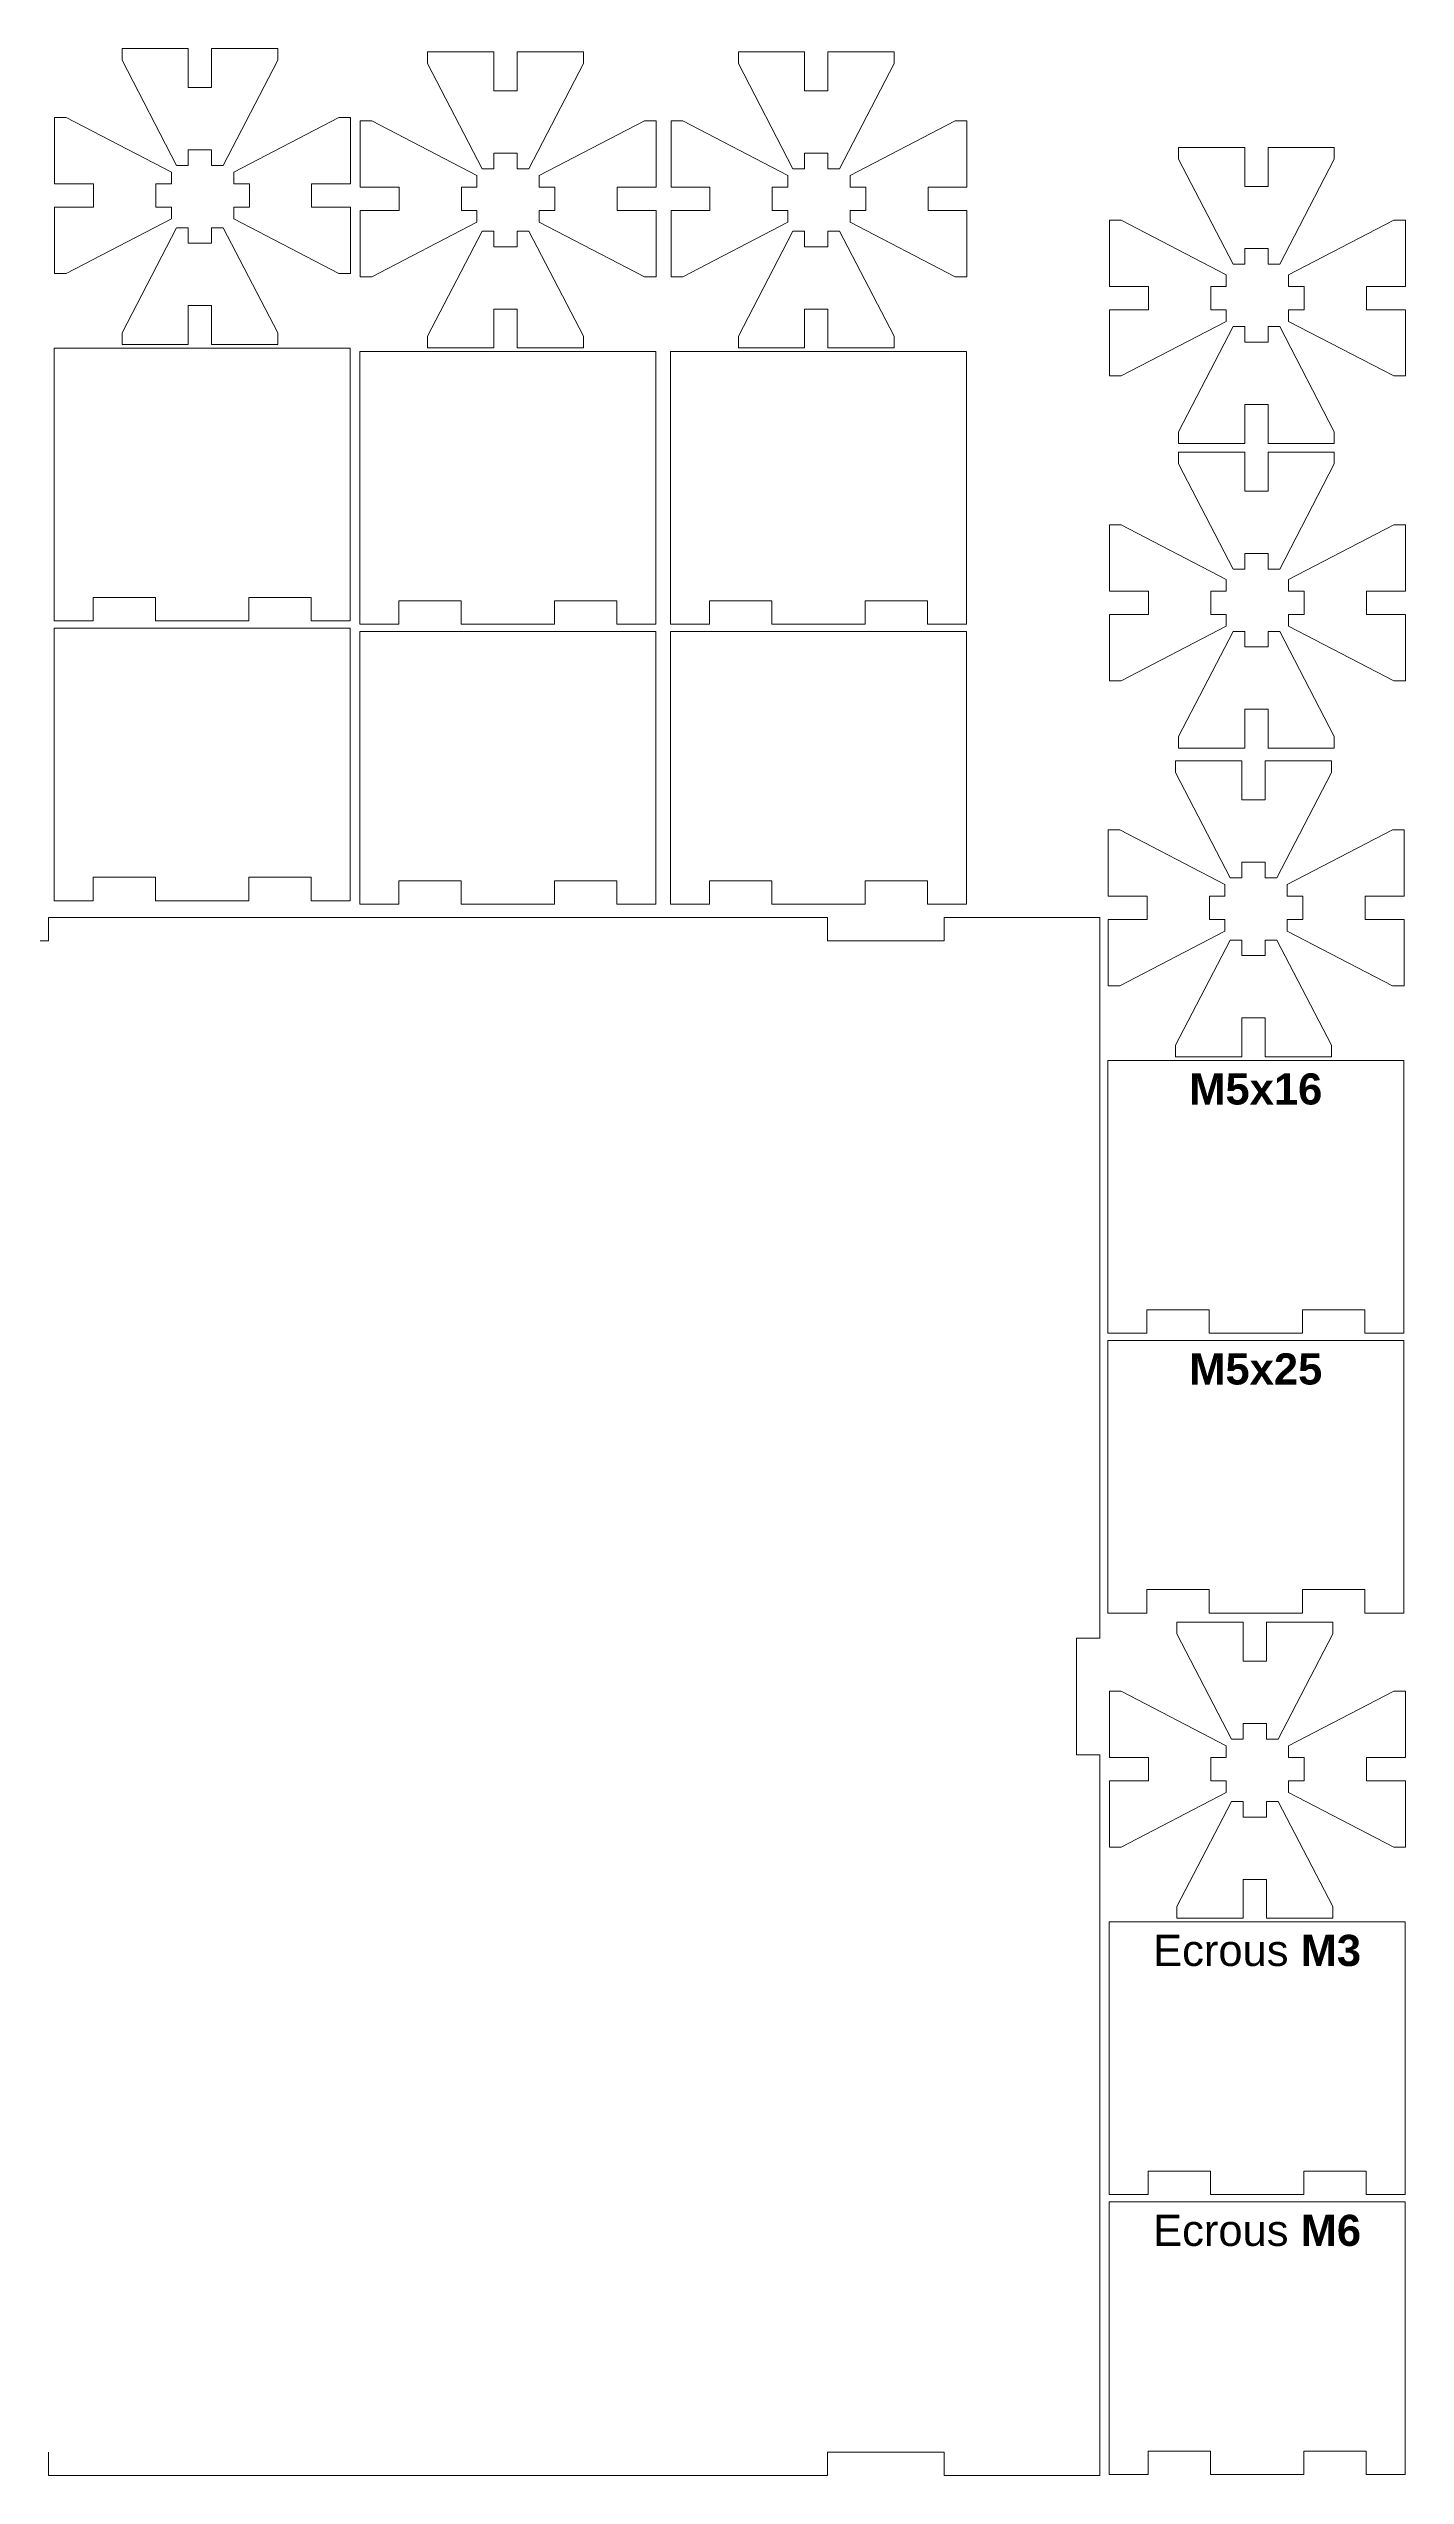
# Model space of a CAD drawing. Header units: millimetres. Extents: x 0 to 641, y 0 to 312.
# Drawn here: x 155.3 to 329.5, y 0.4 to 312 of the extents above; entities that cross this region are included whole.
import ezdxf

# ---------------------------------------------------------------- set-up
doc = ezdxf.new("R2010")
doc.units = ezdxf.units.MM
doc.layers.add('Symbols', color=2, linetype='Continuous', lineweight=100, true_color=0xffff00)
doc.layers.add('VISIBLE', color=7, linetype='Continuous', lineweight=5, true_color=0xffffff)
doc.styles.add('textstyle0', font='')
doc.styles.add('textstyle14', font='')
doc.styles.add('textstyle17', font='')
doc.styles.add('textstyle3', font='')
doc.styles.get('textstyle0').set_extended_font_data('Arial')
doc.styles.get('textstyle14').set_extended_font_data('Arial')
doc.styles.get('textstyle17').set_extended_font_data('Arial')
doc.styles.get('textstyle3').set_extended_font_data('Arial')

msp = doc.modelspace()

# ---------------------------------------------------------------- linework, layer by layer
at = {"layer": 'VISIBLE'}
for p, q in [((173.22, 311.97), (164.72, 311.97)), ((173.22, 311.97), (164.72, 311.97)), ((164.72, 311.97), (164.72, 310.47)), ((173.22, 306.97), (173.22, 311.97)), ((184.72, 311.97), (176.22, 311.97)), ((184.72, 311.97), (176.22, 311.97)), ((176.22, 306.97), (176.22, 311.97)), ((184.72, 311.97), (184.72, 310.47)), ((164.72, 310.47), (171.72, 296.97)), ((184.72, 310.47), (177.72, 296.97)), ((212.45, 311.53), (203.95, 311.53)), ((212.45, 311.53), (203.95, 311.53)), ((203.95, 311.53), (203.95, 310.03)), ((203.95, 310.03), (210.95, 296.53)), ((212.45, 306.53), (212.45, 311.53)), ((223.95, 311.53), (215.45, 311.53)), ((223.95, 311.53), (215.45, 311.53)), ((215.45, 306.53), (215.45, 311.53)), ((223.95, 310.03), (216.95, 296.53)), ((223.95, 311.53), (223.95, 310.03)), ((252.35, 311.53), (243.85, 311.53)), ((252.35, 311.53), (243.85, 311.53)), ((243.85, 311.53), (243.85, 310.03)), ((243.85, 310.03), (250.85, 296.53)), ((252.35, 306.53), (252.35, 311.53)), ((263.85, 311.53), (255.35, 311.53)), ((263.85, 311.53), (255.35, 311.53)), ((255.35, 306.53), (255.35, 311.53)), ((263.85, 310.03), (256.85, 296.53)), ((263.85, 311.53), (263.85, 310.03)), ((174.72, 306.97), (173.22, 306.97)), ((174.72, 306.97), (176.22, 306.97)), ((213.95, 306.53), (212.45, 306.53)), ((213.95, 306.53), (215.45, 306.53)), ((253.85, 306.53), (252.35, 306.53)), ((253.85, 306.53), (255.35, 306.53)), ((156.06, 294.61), (156.06, 303.11)), ((156.06, 303.11), (157.56, 303.11)), ((157.56, 303.11), (171.06, 296.11)), ((192.56, 303.11), (179.06, 296.11)), ((194.06, 303.11), (192.56, 303.11)), ((194.06, 294.61), (194.06, 303.11)), ((194.06, 294.61), (194.06, 303.11)), ((195.29, 294.17), (195.29, 302.67)), ((195.29, 302.67), (196.79, 302.67)), ((196.79, 302.67), (210.29, 295.67)), ((231.79, 302.67), (218.29, 295.67)), ((233.29, 302.67), (231.79, 302.67)), ((233.29, 294.17), (233.29, 302.67)), ((233.29, 294.17), (233.29, 302.67)), ((235.2, 294.17), (235.2, 302.67)), ((235.2, 302.67), (236.7, 302.67)), ((236.7, 302.67), (250.2, 295.67)), ((271.7, 302.67), (258.2, 295.67)), ((273.2, 302.67), (271.7, 302.67)), ((273.2, 294.17), (273.2, 302.67)), ((273.2, 294.17), (273.2, 302.67)), ((308.86, 299.28), (300.36, 299.28)), ((308.86, 299.28), (300.36, 299.28)), ((300.36, 299.28), (300.36, 297.78)), ((308.86, 294.28), (308.86, 299.28)), ((320.36, 299.28), (311.86, 299.28)), ((320.36, 299.28), (311.86, 299.28)), ((311.86, 294.28), (311.86, 299.28)), ((320.36, 299.28), (320.36, 297.78)), ((171.06, 294.61), (171.06, 296.11)), ((173.22, 296.97), (171.72, 296.97)), ((173.22, 298.97), (173.22, 296.97)), ((174.72, 298.97), (173.22, 298.97)), ((174.72, 298.97), (176.22, 298.97)), ((176.22, 298.97), (176.22, 296.97)), ((176.22, 296.97), (177.72, 296.97)), ((179.06, 294.61), (179.06, 296.11)), ((212.45, 296.53), (210.95, 296.53)), ((212.45, 298.53), (212.45, 296.53)), ((213.95, 298.53), (212.45, 298.53)), ((213.95, 298.53), (215.45, 298.53)), ((215.45, 298.53), (215.45, 296.53)), ((215.45, 296.53), (216.95, 296.53)), ((252.35, 296.53), (250.85, 296.53)), ((252.35, 298.53), (252.35, 296.53)), ((253.85, 298.53), (252.35, 298.53)), ((253.85, 298.53), (255.35, 298.53)), ((255.35, 298.53), (255.35, 296.53)), ((255.35, 296.53), (256.85, 296.53)), ((300.36, 297.78), (307.36, 284.28)), ((320.36, 297.78), (313.36, 284.28)), ((161.06, 294.61), (156.06, 294.61)), ((161.06, 293.11), (161.06, 294.61)), ((161.06, 293.11), (161.06, 291.61)), ((169.06, 293.11), (169.06, 294.61)), ((169.06, 294.61), (171.06, 294.61)), ((169.06, 293.11), (169.06, 291.61)), ((181.06, 294.61), (179.06, 294.61)), ((181.06, 293.11), (181.06, 294.61)), ((181.06, 293.11), (181.06, 291.61)), ((189.06, 293.11), (189.06, 294.61)), ((189.06, 294.61), (194.06, 294.61)), ((189.06, 293.11), (189.06, 291.61)), ((200.29, 294.17), (195.29, 294.17)), ((200.29, 292.67), (200.29, 294.17)), ((208.29, 292.67), (208.29, 294.17)), ((208.29, 294.17), (210.29, 294.17)), ((210.29, 294.17), (210.29, 295.67)), ((218.29, 294.17), (218.29, 295.67)), ((220.29, 294.17), (218.29, 294.17)), ((220.29, 292.67), (220.29, 294.17)), ((228.29, 292.67), (228.29, 294.17)), ((228.29, 294.17), (233.29, 294.17)), ((240.2, 294.17), (235.2, 294.17)), ((240.2, 292.67), (240.2, 294.17)), ((248.2, 292.67), (248.2, 294.17)), ((248.2, 294.17), (250.2, 294.17)), ((250.2, 294.17), (250.2, 295.67)), ((258.2, 294.17), (258.2, 295.67)), ((260.2, 294.17), (258.2, 294.17)), ((260.2, 292.67), (260.2, 294.17)), ((268.2, 292.67), (268.2, 294.17)), ((268.2, 294.17), (273.2, 294.17)), ((310.36, 294.28), (308.86, 294.28)), ((310.36, 294.28), (311.86, 294.28)), ((161.06, 291.61), (156.06, 291.61)), ((156.06, 283.11), (156.06, 291.61)), ((157.56, 283.11), (171.06, 290.11)), ((169.06, 291.61), (171.06, 291.61)), ((171.06, 291.61), (171.06, 290.11)), ((181.06, 291.61), (179.06, 291.61)), ((179.06, 291.61), (179.06, 290.11)), ((192.56, 283.11), (179.06, 290.11)), ((189.06, 291.61), (194.06, 291.61)), ((194.06, 283.11), (194.06, 291.61)), ((194.06, 283.11), (194.06, 291.61)), ((200.29, 291.17), (195.29, 291.17)), ((195.29, 282.67), (195.29, 291.17)), ((200.29, 292.67), (200.29, 291.17)), ((208.29, 292.67), (208.29, 291.17)), ((208.29, 291.17), (210.29, 291.17)), ((210.29, 291.17), (210.29, 289.67)), ((220.29, 291.17), (218.29, 291.17)), ((218.29, 291.17), (218.29, 289.67)), ((220.29, 292.67), (220.29, 291.17)), ((228.29, 292.67), (228.29, 291.17)), ((228.29, 291.17), (233.29, 291.17)), ((233.29, 282.67), (233.29, 291.17)), ((233.29, 282.67), (233.29, 291.17)), ((240.2, 291.17), (235.2, 291.17)), ((235.2, 282.67), (235.2, 291.17)), ((240.2, 292.67), (240.2, 291.17)), ((248.2, 292.67), (248.2, 291.17)), ((248.2, 291.17), (250.2, 291.17)), ((250.2, 291.17), (250.2, 289.67)), ((260.2, 291.17), (258.2, 291.17)), ((258.2, 291.17), (258.2, 289.67)), ((260.2, 292.67), (260.2, 291.17)), ((268.2, 292.67), (268.2, 291.17)), ((268.2, 291.17), (273.2, 291.17)), ((273.2, 282.67), (273.2, 291.17)), ((273.2, 282.67), (273.2, 291.17)), ((291.5, 289.94), (291.5, 281.44)), ((291.5, 289.94), (291.5, 281.44)), ((291.5, 289.94), (293, 289.94)), ((293, 289.94), (306.5, 282.94)), ((328, 289.94), (314.5, 282.94)), ((329.5, 289.94), (328, 289.94)), ((329.5, 289.94), (329.5, 281.44)), ((164.72, 275.47), (171.72, 288.97)), ((173.22, 288.97), (171.72, 288.97)), ((173.22, 286.97), (173.22, 288.97)), ((174.72, 286.97), (173.22, 286.97)), ((174.72, 286.97), (176.22, 286.97)), ((176.22, 288.97), (177.72, 288.97)), ((176.22, 286.97), (176.22, 288.97)), ((184.72, 275.47), (177.72, 288.97)), ((196.79, 282.67), (210.29, 289.67)), ((203.95, 275.03), (210.95, 288.53)), ((212.45, 288.53), (210.95, 288.53)), ((212.45, 286.53), (212.45, 288.53)), ((215.45, 288.53), (216.95, 288.53)), ((215.45, 286.53), (215.45, 288.53)), ((223.95, 275.03), (216.95, 288.53)), ((231.79, 282.67), (218.29, 289.67)), ((236.7, 282.67), (250.2, 289.67)), ((243.85, 275.03), (250.85, 288.53)), ((252.35, 288.53), (250.85, 288.53)), ((252.35, 286.53), (252.35, 288.53)), ((255.35, 288.53), (256.85, 288.53)), ((255.35, 286.53), (255.35, 288.53)), ((263.85, 275.03), (256.85, 288.53)), ((271.7, 282.67), (258.2, 289.67)), ((213.95, 286.53), (212.45, 286.53)), ((213.95, 286.53), (215.45, 286.53)), ((253.85, 286.53), (252.35, 286.53)), ((253.85, 286.53), (255.35, 286.53)), ((308.86, 284.28), (307.36, 284.28)), ((308.86, 286.28), (308.86, 284.28)), ((310.36, 286.28), (308.86, 286.28)), ((310.36, 286.28), (311.86, 286.28)), ((311.86, 286.28), (311.86, 284.28)), ((311.86, 284.28), (313.36, 284.28)), ((156.06, 283.11), (157.56, 283.11)), ((194.06, 283.11), (192.56, 283.11)), ((195.29, 282.67), (196.79, 282.67)), ((233.29, 282.67), (231.79, 282.67)), ((235.2, 282.67), (236.7, 282.67)), ((273.2, 282.67), (271.7, 282.67)), ((296.5, 281.44), (291.5, 281.44)), ((296.5, 279.94), (296.5, 281.44)), ((304.5, 279.94), (304.5, 281.44)), ((304.5, 281.44), (306.5, 281.44)), ((306.5, 281.44), (306.5, 282.94)), ((314.5, 281.44), (314.5, 282.94)), ((316.5, 281.44), (314.5, 281.44)), ((316.5, 279.94), (316.5, 281.44)), ((324.5, 281.44), (329.5, 281.44)), ((324.5, 279.94), (324.5, 281.44)), ((174.72, 278.97), (173.22, 278.97)), ((173.22, 278.97), (173.22, 273.97)), ((174.72, 278.97), (176.22, 278.97)), ((176.22, 278.97), (176.22, 273.97)), ((213.95, 278.53), (212.45, 278.53)), ((212.45, 278.53), (212.45, 273.53)), ((213.95, 278.53), (215.45, 278.53)), ((215.45, 278.53), (215.45, 273.53)), ((253.85, 278.53), (252.35, 278.53)), ((252.35, 278.53), (252.35, 273.53)), ((253.85, 278.53), (255.35, 278.53)), ((255.35, 278.53), (255.35, 273.53)), ((291.5, 278.44), (291.5, 269.94)), ((296.5, 278.44), (291.5, 278.44)), ((291.5, 278.44), (291.5, 269.94)), ((296.5, 279.94), (296.5, 278.44)), ((304.5, 279.94), (304.5, 278.44)), ((304.5, 278.44), (306.5, 278.44)), ((306.5, 278.44), (306.5, 276.94)), ((314.5, 278.44), (314.5, 276.94)), ((316.5, 278.44), (314.5, 278.44)), ((316.5, 279.94), (316.5, 278.44)), ((324.5, 279.94), (324.5, 278.44)), ((324.5, 278.44), (329.5, 278.44)), ((329.5, 278.44), (329.5, 269.94)), ((164.72, 273.97), (164.72, 275.47)), ((184.72, 273.97), (184.72, 275.47)), ((203.95, 273.53), (203.95, 275.03)), ((223.95, 273.53), (223.95, 275.03)), ((243.85, 273.53), (243.85, 275.03)), ((263.85, 273.53), (263.85, 275.03)), ((293, 269.94), (306.5, 276.94)), ((300.36, 262.78), (307.36, 276.28)), ((308.86, 276.28), (307.36, 276.28)), ((308.86, 274.28), (308.86, 276.28)), ((310.36, 274.28), (308.86, 274.28)), ((310.36, 274.28), (311.86, 274.28)), ((311.86, 276.28), (313.36, 276.28)), ((311.86, 274.28), (311.86, 276.28)), ((320.36, 262.78), (313.36, 276.28)), ((328, 269.94), (314.5, 276.94)), ((156, 273.52), (194, 273.52)), ((156, 238.52), (156, 273.52)), ((173.22, 273.97), (164.72, 273.97)), ((184.72, 273.97), (176.22, 273.97)), ((194, 238.52), (194, 273.52)), ((195.24, 273.08), (233.24, 273.08)), ((195.24, 238.08), (195.24, 273.08)), ((212.45, 273.53), (203.95, 273.53)), ((223.95, 273.53), (215.45, 273.53)), ((233.24, 238.08), (233.24, 273.08)), ((235.14, 273.08), (273.14, 273.08)), ((235.14, 238.08), (235.14, 273.08)), ((252.35, 273.53), (243.85, 273.53)), ((263.85, 273.53), (255.35, 273.53)), ((273.14, 238.08), (273.14, 273.08)), ((291.5, 269.94), (293, 269.94)), ((329.5, 269.94), (328, 269.94)), ((310.36, 266.28), (308.86, 266.28)), ((308.86, 266.28), (308.86, 261.28)), ((310.36, 266.28), (311.86, 266.28)), ((311.86, 266.28), (311.86, 261.28)), ((300.36, 261.28), (300.36, 262.78)), ((320.36, 261.28), (320.36, 262.78)), ((308.86, 261.28), (300.36, 261.28)), ((308.86, 260.15), (300.36, 260.15)), ((308.86, 260.15), (300.36, 260.15)), ((300.36, 260.15), (300.36, 258.65)), ((300.36, 258.65), (307.36, 245.15)), ((308.86, 255.15), (308.86, 260.15)), ((320.36, 261.28), (311.86, 261.28)), ((320.36, 260.15), (311.86, 260.15)), ((320.36, 260.15), (311.86, 260.15)), ((311.86, 255.15), (311.86, 260.15)), ((320.36, 258.65), (313.36, 245.15)), ((320.36, 260.15), (320.36, 258.65)), ((310.36, 255.15), (308.86, 255.15)), ((310.36, 255.15), (311.86, 255.15)), ((291.5, 250.81), (291.5, 242.31)), ((291.5, 250.81), (291.5, 242.31)), ((291.5, 250.81), (293, 250.81)), ((293, 250.81), (306.5, 243.81)), ((328, 250.81), (314.5, 243.81)), ((329.5, 250.81), (328, 250.81)), ((329.5, 250.81), (329.5, 242.31)), ((308.86, 247.15), (308.86, 245.15)), ((310.36, 247.15), (308.86, 247.15)), ((310.36, 247.15), (311.86, 247.15)), ((311.86, 247.15), (311.86, 245.15)), ((306.5, 242.31), (306.5, 243.81)), ((308.86, 245.15), (307.36, 245.15)), ((311.86, 245.15), (313.36, 245.15)), ((314.5, 242.31), (314.5, 243.81)), ((161, 241.52), (161, 238.52)), ((169, 241.52), (161, 241.52)), ((169, 238.52), (169, 241.52)), ((189, 241.52), (181, 241.52)), ((181, 241.52), (181, 238.52)), ((189, 238.52), (189, 241.52)), ((200.24, 241.08), (200.24, 238.08)), ((208.24, 241.08), (200.24, 241.08)), ((208.24, 238.08), (208.24, 241.08)), ((228.24, 241.08), (220.24, 241.08)), ((220.24, 241.08), (220.24, 238.08)), ((228.24, 238.08), (228.24, 241.08)), ((240.14, 241.08), (240.14, 238.08)), ((248.14, 241.08), (240.14, 241.08)), ((248.14, 238.08), (248.14, 241.08)), ((268.14, 241.08), (260.14, 241.08)), ((260.14, 241.08), (260.14, 238.08)), ((268.14, 238.08), (268.14, 241.08)), ((296.5, 242.31), (291.5, 242.31)), ((296.5, 240.81), (296.5, 242.31)), ((296.5, 240.81), (296.5, 239.31)), ((304.5, 240.81), (304.5, 242.31)), ((304.5, 242.31), (306.5, 242.31)), ((304.5, 240.81), (304.5, 239.31)), ((316.5, 242.31), (314.5, 242.31)), ((316.5, 240.81), (316.5, 242.31)), ((316.5, 240.81), (316.5, 239.31)), ((324.5, 242.31), (329.5, 242.31)), ((324.5, 240.81), (324.5, 242.31)), ((324.5, 240.81), (324.5, 239.31)), ((156, 238.52), (161, 238.52)), ((156, 237.58), (194, 237.58)), ((156, 202.58), (156, 237.58)), ((169, 238.52), (181, 238.52)), ((189, 238.52), (194, 238.52)), ((194, 202.58), (194, 237.58)), ((195.24, 238.08), (200.24, 238.08)), ((195.24, 237.14), (233.24, 237.14)), ((195.24, 202.14), (195.24, 237.14)), ((208.24, 238.08), (220.24, 238.08)), ((228.24, 238.08), (233.24, 238.08)), ((233.24, 202.14), (233.24, 237.14)), ((235.14, 238.08), (240.14, 238.08)), ((235.14, 237.14), (273.14, 237.14)), ((235.14, 202.14), (235.14, 237.14)), ((248.14, 238.08), (260.14, 238.08)), ((268.14, 238.08), (273.14, 238.08)), ((273.14, 202.14), (273.14, 237.14)), ((291.5, 239.31), (291.5, 230.81)), ((296.5, 239.31), (291.5, 239.31)), ((291.5, 239.31), (291.5, 230.81)), ((293, 230.81), (306.5, 237.81)), ((300.36, 223.65), (307.36, 237.15)), ((304.5, 239.31), (306.5, 239.31)), ((306.5, 239.31), (306.5, 237.81)), ((308.86, 237.15), (307.36, 237.15)), ((308.86, 235.15), (308.86, 237.15)), ((311.86, 237.15), (313.36, 237.15)), ((311.86, 235.15), (311.86, 237.15)), ((320.36, 223.65), (313.36, 237.15)), ((314.5, 239.31), (314.5, 237.81)), ((316.5, 239.31), (314.5, 239.31)), ((328, 230.81), (314.5, 237.81)), ((324.5, 239.31), (329.5, 239.31)), ((329.5, 239.31), (329.5, 230.81)), ((310.36, 235.15), (308.86, 235.15)), ((310.36, 235.15), (311.86, 235.15)), ((291.5, 230.81), (293, 230.81)), ((329.5, 230.81), (328, 230.81)), ((310.36, 227.15), (308.86, 227.15)), ((308.86, 227.15), (308.86, 222.15)), ((310.36, 227.15), (311.86, 227.15)), ((311.86, 227.15), (311.86, 222.15)), ((300.36, 222.15), (300.36, 223.65)), ((308.86, 222.15), (300.36, 222.15)), ((320.36, 222.15), (311.86, 222.15)), ((320.36, 222.15), (320.36, 223.65)), ((308.49, 220.53), (299.99, 220.53)), ((308.49, 220.53), (299.99, 220.53)), ((299.99, 220.53), (299.99, 219.03)), ((299.99, 219.03), (306.99, 205.53)), ((308.49, 215.53), (308.49, 220.53)), ((319.99, 220.53), (311.49, 220.53)), ((319.99, 220.53), (311.49, 220.53)), ((311.49, 215.53), (311.49, 220.53)), ((319.99, 219.03), (312.99, 205.53)), ((319.99, 220.53), (319.99, 219.03)), ((309.99, 215.53), (308.49, 215.53)), ((309.99, 215.53), (311.49, 215.53)), ((291.33, 203.17), (291.33, 211.67)), ((291.33, 211.67), (292.83, 211.67)), ((292.83, 211.67), (306.33, 204.67)), ((327.83, 211.67), (314.33, 204.67)), ((329.33, 211.67), (327.83, 211.67)), ((329.33, 203.17), (329.33, 211.67)), ((329.33, 203.17), (329.33, 211.67)), ((308.49, 207.53), (308.49, 205.53)), ((309.99, 207.53), (308.49, 207.53)), ((309.99, 207.53), (311.49, 207.53)), ((311.49, 207.53), (311.49, 205.53)), ((156, 202.58), (161, 202.58)), ((161, 205.58), (161, 202.58)), ((169, 205.58), (161, 205.58)), ((169, 202.58), (169, 205.58)), ((169, 202.58), (181, 202.58)), ((189, 205.58), (181, 205.58)), ((181, 205.58), (181, 202.58)), ((189, 202.58), (189, 205.58)), ((189, 202.58), (194, 202.58)), ((200.24, 205.14), (200.24, 202.14)), ((208.24, 205.14), (200.24, 205.14)), ((208.24, 202.14), (208.24, 205.14)), ((228.24, 205.14), (220.24, 205.14)), ((220.24, 205.14), (220.24, 202.14)), ((228.24, 202.14), (228.24, 205.14)), ((240.14, 205.14), (240.14, 202.14)), ((248.14, 205.14), (240.14, 205.14)), ((248.14, 202.14), (248.14, 205.14)), ((268.14, 205.14), (260.14, 205.14)), ((260.14, 205.14), (260.14, 202.14)), ((268.14, 202.14), (268.14, 205.14)), ((296.33, 203.17), (291.33, 203.17)), ((296.33, 201.67), (296.33, 203.17)), ((304.33, 201.67), (304.33, 203.17)), ((304.33, 203.17), (306.33, 203.17)), ((306.33, 203.17), (306.33, 204.67)), ((308.49, 205.53), (306.99, 205.53)), ((311.49, 205.53), (312.99, 205.53)), ((314.33, 203.17), (314.33, 204.67)), ((316.33, 203.17), (314.33, 203.17)), ((316.33, 201.67), (316.33, 203.17)), ((324.33, 201.67), (324.33, 203.17)), ((324.33, 203.17), (329.33, 203.17)), ((155.28, 197.43), (155.28, 200.43)), ((155.28, 200.43), (255.28, 200.43)), ((155.28, 200.43), (255.28, 200.43)), ((195.24, 202.14), (200.24, 202.14)), ((208.24, 202.14), (220.24, 202.14)), ((228.24, 202.14), (233.24, 202.14)), ((235.14, 202.14), (240.14, 202.14)), ((248.14, 202.14), (260.14, 202.14)), ((255.28, 197.43), (255.28, 200.43)), ((268.14, 202.14), (273.14, 202.14)), ((270.28, 200.43), (290.28, 200.43)), ((270.28, 200.43), (270.28, 197.43)), ((270.28, 200.43), (290.28, 200.43)), ((290.28, 107.93), (290.28, 200.43)), ((296.33, 200.17), (291.33, 200.17)), ((291.33, 191.67), (291.33, 200.17)), ((296.33, 201.67), (296.33, 200.17)), ((304.33, 201.67), (304.33, 200.17)), ((304.33, 200.17), (306.33, 200.17)), ((306.33, 200.17), (306.33, 198.67)), ((316.33, 200.17), (314.33, 200.17)), ((314.33, 200.17), (314.33, 198.67)), ((316.33, 201.67), (316.33, 200.17)), ((324.33, 201.67), (324.33, 200.17)), ((324.33, 200.17), (329.33, 200.17)), ((329.33, 191.67), (329.33, 200.17)), ((329.33, 191.67), (329.33, 200.17)), ((135.28, 197.43), (155.28, 197.43)), ((270.28, 197.43), (255.28, 197.43)), ((292.83, 191.67), (306.33, 198.67)), ((299.99, 184.03), (306.99, 197.53)), ((308.49, 197.53), (306.99, 197.53)), ((308.49, 195.53), (308.49, 197.53)), ((311.49, 197.53), (312.99, 197.53)), ((311.49, 195.53), (311.49, 197.53)), ((319.99, 184.03), (312.99, 197.53)), ((327.83, 191.67), (314.33, 198.67)), ((309.99, 195.53), (308.49, 195.53)), ((309.99, 195.53), (311.49, 195.53)), ((291.33, 191.67), (292.83, 191.67)), ((329.33, 191.67), (327.83, 191.67)), ((309.99, 187.53), (308.49, 187.53)), ((308.49, 187.53), (308.49, 182.53)), ((309.99, 187.53), (311.49, 187.53)), ((311.49, 187.53), (311.49, 182.53)), ((299.99, 182.53), (299.99, 184.03)), ((319.99, 182.53), (319.99, 184.03)), ((291.28, 182.08), (329.28, 182.08)), ((291.28, 147.08), (291.28, 182.08)), ((308.49, 182.53), (299.99, 182.53)), ((319.99, 182.53), (311.49, 182.53)), ((329.28, 147.08), (329.28, 182.08)), ((296.28, 150.08), (296.28, 147.08)), ((304.28, 150.08), (296.28, 150.08)), ((304.28, 147.08), (304.28, 150.08)), ((324.28, 150.08), (316.28, 150.08)), ((316.28, 150.08), (316.28, 147.08)), ((324.28, 147.08), (324.28, 150.08)), ((291.28, 147.08), (296.28, 147.08)), ((304.28, 147.08), (316.28, 147.08)), ((324.28, 147.08), (329.28, 147.08)), ((291.28, 146.14), (329.28, 146.14)), ((291.28, 111.14), (291.28, 146.14)), ((329.28, 111.14), (329.28, 146.14)), ((296.28, 114.14), (296.28, 111.14)), ((304.28, 114.14), (296.28, 114.14)), ((304.28, 111.14), (304.28, 114.14)), ((324.28, 114.14), (316.28, 114.14)), ((316.28, 114.14), (316.28, 111.14)), ((324.28, 111.14), (324.28, 114.14)), ((291.28, 111.14), (296.28, 111.14)), ((308.66, 109.95), (300.16, 109.95)), ((308.66, 109.95), (300.16, 109.95)), ((300.16, 109.95), (300.16, 108.45)), ((304.28, 111.14), (316.28, 111.14)), ((308.66, 104.95), (308.66, 109.95)), ((320.16, 109.95), (311.66, 109.95)), ((320.16, 109.95), (311.66, 109.95)), ((311.66, 104.95), (311.66, 109.95)), ((320.16, 109.95), (320.16, 108.45)), ((324.28, 111.14), (329.28, 111.14)), ((287.28, 107.93), (290.28, 107.93)), ((287.28, 92.93), (287.28, 107.93)), ((300.16, 108.45), (307.16, 94.95)), ((320.16, 108.45), (313.16, 94.95)), ((310.16, 104.95), (308.66, 104.95)), ((310.16, 104.95), (311.66, 104.95)), ((291.5, 92.59), (291.5, 101.09)), ((291.5, 101.09), (293, 101.09)), ((293, 101.09), (306.5, 94.09)), ((328, 101.09), (314.5, 94.09)), ((329.5, 101.09), (328, 101.09)), ((329.5, 92.59), (329.5, 101.09)), ((329.5, 92.59), (329.5, 101.09)), ((308.66, 96.95), (308.66, 94.95)), ((310.16, 96.95), (308.66, 96.95)), ((310.16, 96.95), (311.66, 96.95)), ((311.66, 96.95), (311.66, 94.95)), ((306.5, 92.59), (306.5, 94.09)), ((308.66, 94.95), (307.16, 94.95)), ((311.66, 94.95), (313.16, 94.95)), ((314.5, 92.59), (314.5, 94.09)), ((290.28, 92.93), (287.28, 92.93)), ((290.28, 0.43), (290.28, 92.93)), ((296.5, 92.59), (291.5, 92.59)), ((296.5, 91.09), (296.5, 92.59)), ((296.5, 91.09), (296.5, 89.59)), ((304.5, 91.09), (304.5, 92.59)), ((304.5, 92.59), (306.5, 92.59)), ((304.5, 91.09), (304.5, 89.59)), ((316.5, 92.59), (314.5, 92.59)), ((316.5, 91.09), (316.5, 92.59)), ((316.5, 91.09), (316.5, 89.59)), ((324.5, 91.09), (324.5, 92.59)), ((324.5, 92.59), (329.5, 92.59)), ((324.5, 91.09), (324.5, 89.59)), ((296.5, 89.59), (291.5, 89.59)), ((291.5, 81.09), (291.5, 89.59)), ((293, 81.09), (306.5, 88.09)), ((304.5, 89.59), (306.5, 89.59)), ((306.5, 89.59), (306.5, 88.09)), ((316.5, 89.59), (314.5, 89.59)), ((314.5, 89.59), (314.5, 88.09)), ((328, 81.09), (314.5, 88.09)), ((324.5, 89.59), (329.5, 89.59)), ((329.5, 81.09), (329.5, 89.59)), ((329.5, 81.09), (329.5, 89.59)), ((300.16, 73.45), (307.16, 86.95)), ((308.66, 86.95), (307.16, 86.95)), ((308.66, 84.95), (308.66, 86.95)), ((310.16, 84.95), (308.66, 84.95)), ((310.16, 84.95), (311.66, 84.95)), ((311.66, 86.95), (313.16, 86.95)), ((311.66, 84.95), (311.66, 86.95)), ((320.16, 73.45), (313.16, 86.95)), ((291.5, 81.09), (293, 81.09)), ((329.5, 81.09), (328, 81.09)), ((310.16, 76.95), (308.66, 76.95)), ((308.66, 76.95), (308.66, 71.95)), ((310.16, 76.95), (311.66, 76.95)), ((311.66, 76.95), (311.66, 71.95)), ((300.16, 71.95), (300.16, 73.45)), ((308.66, 71.95), (300.16, 71.95)), ((320.16, 71.95), (311.66, 71.95)), ((320.16, 71.95), (320.16, 73.45)), ((291.45, 71.5), (329.45, 71.5)), ((291.45, 36.5), (291.45, 71.5)), ((329.45, 36.5), (329.45, 71.5)), ((296.45, 39.5), (296.45, 36.5)), ((304.45, 39.5), (296.45, 39.5)), ((304.45, 36.5), (304.45, 39.5)), ((324.45, 39.5), (316.45, 39.5)), ((316.45, 39.5), (316.45, 36.5)), ((324.45, 36.5), (324.45, 39.5)), ((291.45, 36.5), (296.45, 36.5)), ((291.45, 35.56), (329.45, 35.56)), ((291.45, 0.56), (291.45, 35.56)), ((304.45, 36.5), (316.45, 36.5)), ((324.45, 36.5), (329.45, 36.5)), ((329.45, 0.56), (329.45, 35.56)), ((155.28, 3.43), (155.28, 0.43)), ((255.28, 3.43), (255.28, 0.43)), ((270.28, 3.43), (255.28, 3.43)), ((270.28, 0.43), (270.28, 3.43)), ((296.45, 3.56), (296.45, 0.56)), ((304.45, 3.56), (296.45, 3.56)), ((304.45, 0.56), (304.45, 3.56)), ((324.45, 3.56), (316.45, 3.56)), ((316.45, 3.56), (316.45, 0.56)), ((324.45, 0.56), (324.45, 3.56)), ((155.28, 0.43), (255.28, 0.43)), ((270.28, 0.43), (290.28, 0.43)), ((291.45, 0.56), (296.45, 0.56)), ((304.45, 0.56), (316.45, 0.56)), ((324.45, 0.56), (329.45, 0.56))]:
    msp.add_line(p, q, dxfattribs=at)

# ---------------------------------------------------------------- texts
at = {"layer": 'Symbols', "char_height": 1, "attachment_point": 2}
for s, insert, style in [('\\P\\fArial|b1|i0|c0|p0;\\H4;M5x16', (310.28, 182.08), 'textstyle17'), ('\\P\\fArial|b1|i0|c0|p0;\\H4;M5x25', (310.28, 146.14), 'textstyle14'), ('\\P\\H4;Ecrous \\fArial Rounded MT 12|b1|i0|c0|p0;M3', (310.45, 71.5), 'textstyle0'), ('\\P\\H4;Ecrous \\fArial Rounded MT 12|b1|i0|c0|p0;M6', (310.45, 35.56), 'textstyle3')]:
    msp.add_mtext(s, dxfattribs=dict(at, insert=insert, style=style))

doc.saveas('drawing.dxf')
